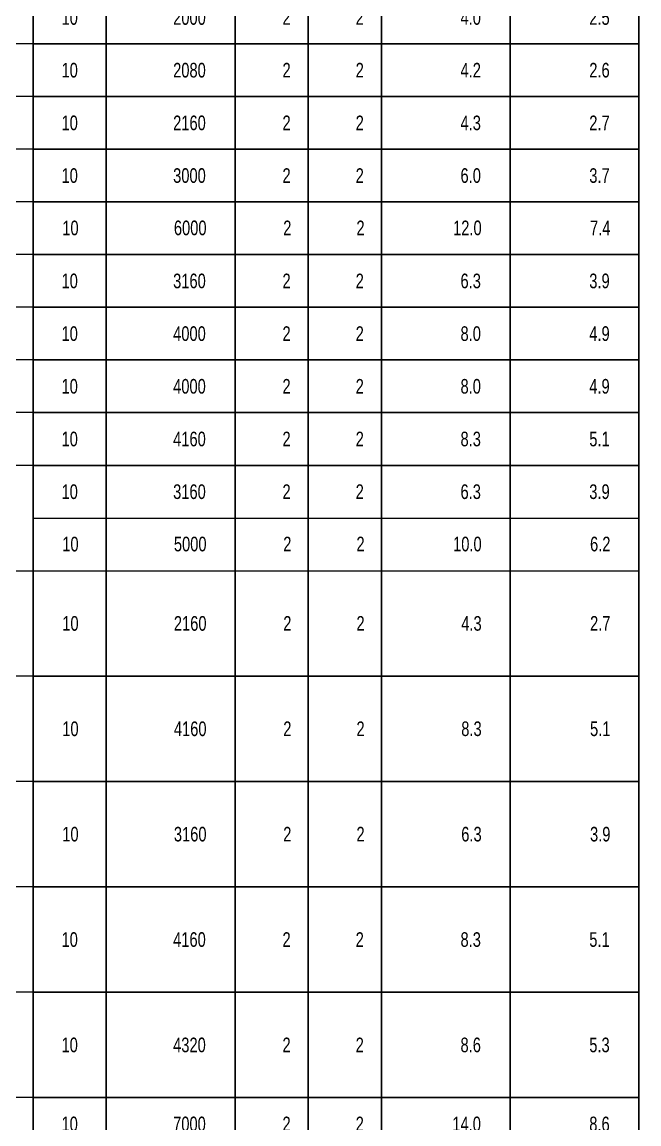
# Model space of a CAD drawing. Header units: inches. Extents: x -3538 to 66114, y -2541134 to 4288.
# Drawn here: x -1111 to -1005.7, y 71.3 to 259.5 of the extents above; entities that cross this region are included whole.
import ezdxf
from ezdxf.enums import TextEntityAlignment as Align

# ---------------------------------------------------------------- set-up
doc = ezdxf.new("R2010")
doc.units = ezdxf.units.IN
doc.header["$MEASUREMENT"] = 0
for name, color, linetype in [('KCS_TEXT_TK', 2, 'Continuous'), ('KCS_THONGKE', 5, 'Continuous'), ('KCS_THONGKE_THIN', 5, 'Continuous')]:
    doc.layers.add(name, color=color, linetype=linetype)
doc.styles.add('KCS_SMTEXT', font='3t-unicode.shx', dxfattribs={"width": 0.7})

# ---------------------------------------------------------------- blocks, each defined once
blk = doc.blocks.new('TK_18')
at = {"layer": 'KCS_TEXT_TK'}
for p, q in [((70.5, 0), (70.5, 9)), ((83, 0), (83, 9)), ((105, 0), (105, 9)), ((117.5, 0), (117.5, 9)), ((130, 0), (130, 9)), ((152, 0), (152, 9)), ((174, 0), (174, 9))]:
    blk.add_line(p, q, dxfattribs=at)
at = {"layer": 'KCS_THONGKE'}
blk.add_line((174, 0), (0, 0), dxfattribs=at)
at = {"layer": 'KCS_TEXT_TK', "style": 'KCS_SMTEXT', "width": 0.75}
blk.add_attdef('L1', text='', height=2.5, rotation=333.4352, dxfattribs=at).set_placement((29.26, 6.04), align=Align.MIDDLE)
for tag, p in [('SH', (5, 4.5)), ('DK', (76.75, 4.5)), ('L2', (45.25, 4.25))]:
    blk.add_attdef(tag, text='', height=2.5, dxfattribs=at).set_placement(p, align=Align.MIDDLE)
for tag, p in [('DAI', (100, 4.5)), ('SL1', (114.5, 4.5)), ('SLA', (127, 4.5)), ('DT', (147, 4.5)), ('TL', (169, 4.5))]:
    blk.add_attdef(tag, text='', height=2.5, dxfattribs=at).set_placement(p, align=Align.MIDDLE_RIGHT)
blk = doc.blocks.new('TK_19')
at = {"layer": 'KCS_TEXT_TK'}
for p, q in [((70.5, 0), (70.5, 9)), ((83, 0), (83, 9)), ((105, 0), (105, 9)), ((117.5, 0), (117.5, 9)), ((130, 0), (130, 9)), ((152, 0), (152, 9)), ((174, 0), (174, 9))]:
    blk.add_line(p, q, dxfattribs=at)
at = {"layer": 'KCS_THONGKE'}
blk.add_line((174, 0), (0, 0), dxfattribs=at)
at = {"layer": 'KCS_TEXT_TK', "style": 'KCS_SMTEXT', "width": 0.75}
for tag, p in [('SH', (5, 4.5)), ('DK', (76.75, 4.5)), ('L2', (45.25, 4))]:
    blk.add_attdef(tag, text='', height=2.5, dxfattribs=at).set_placement(p, align=Align.MIDDLE)
for tag, p in [('M', (21.23, 4.79)), ('L1', (29.26, 5.79))]:
    blk.add_attdef(tag, text='', height=2.5, rotation=333.4352, dxfattribs=at).set_placement(p, align=Align.MIDDLE)
for tag, p in [('DAI', (100, 4.5)), ('SL1', (114.5, 4.5)), ('SLA', (127, 4.5)), ('DT', (147, 4.5)), ('TL', (169, 4.5))]:
    blk.add_attdef(tag, text='', height=2.5, dxfattribs=at).set_placement(p, align=Align.MIDDLE_RIGHT)
blk = doc.blocks.new('TK_20')
at = {"layer": 'KCS_TEXT_TK'}
for p, q in [((70.5, 0), (70.5, 9)), ((83, 0), (83, 9)), ((105, 0), (105, 9)), ((117.5, 0), (117.5, 9)), ((130, 0), (130, 9)), ((152, 0), (152, 9)), ((174, 0), (174, 9))]:
    blk.add_line(p, q, dxfattribs=at)
at = {"layer": 'KCS_THONGKE'}
blk.add_line((174, 0), (0, 0), dxfattribs=at)
at = {"layer": 'KCS_TEXT_TK', "style": 'KCS_SMTEXT', "width": 0.75}
for tag, p in [('SH', (5, 4.5)), ('M', (57.57, 5.5)), ('DK', (76.75, 4.5)), ('L2', (45.25, 4))]:
    blk.add_attdef(tag, text='', height=2.5, dxfattribs=at).set_placement(p, align=Align.MIDDLE)
for tag, p in [('M', (21.23, 4.79)), ('L1', (29.26, 5.79))]:
    blk.add_attdef(tag, text='', height=2.5, rotation=333.4352, dxfattribs=at).set_placement(p, align=Align.MIDDLE)
for tag, p in [('DAI', (100, 4.5)), ('SL1', (114.5, 4.5)), ('SLA', (127, 4.5)), ('DT', (147, 4.5)), ('TL', (169, 4.5))]:
    blk.add_attdef(tag, text='', height=2.5, dxfattribs=at).set_placement(p, align=Align.MIDDLE_RIGHT)
blk = doc.blocks.new('TK_21')
at = {"layer": 'KCS_TEXT_TK'}
for p, q in [((70.5, 0), (70.5, 9)), ((83, 0), (83, 9)), ((105, 0), (105, 9)), ((117.5, 0), (117.5, 9)), ((130, 0), (130, 9)), ((152, 0), (152, 9)), ((174, 0), (174, 9))]:
    blk.add_line(p, q, dxfattribs=at)
at = {"layer": 'KCS_THONGKE'}
blk.add_line((174, 0), (0, 0), dxfattribs=at)
at = {"layer": 'KCS_TEXT_TK', "style": 'KCS_SMTEXT', "width": 0.75}
for tag, p in [('SH', (5, 4.5)), ('L1', (27.25, 4.56)), ('L3', (53.25, 4.5)), ('DK', (76.75, 4.5))]:
    blk.add_attdef(tag, text='', height=2.5, dxfattribs=at).set_placement(p, align=Align.MIDDLE)
blk.add_attdef('L2', text='', height=2.5, rotation=333.4352, dxfattribs=at).set_placement((43.16, 5.84), align=Align.MIDDLE)
for tag, p in [('DAI', (100, 4.5)), ('SL1', (114.5, 4.5)), ('SLA', (127, 4.5)), ('DT', (147, 4.5)), ('TL', (169, 4.5))]:
    blk.add_attdef(tag, text='', height=2.5, dxfattribs=at).set_placement(p, align=Align.MIDDLE_RIGHT)
blk = doc.blocks.new('TK_22')
at = {"layer": 'KCS_TEXT_TK'}
for p, q in [((70.5, 0), (70.5, 9)), ((83, 0), (83, 9)), ((105, 0), (105, 9)), ((117.5, 0), (117.5, 9)), ((130, 0), (130, 9)), ((152, 0), (152, 9)), ((174, 0), (174, 9))]:
    blk.add_line(p, q, dxfattribs=at)
at = {"layer": 'KCS_THONGKE'}
blk.add_line((174, 0), (0, 0), dxfattribs=at)
at = {"layer": 'KCS_TEXT_TK', "style": 'KCS_SMTEXT', "width": 0.75}
for tag, p in [('SH', (5.12, 4.56)), ('L2', (25.91, 5.26)), ('L5', (63.57, 5.26)), ('DK', (76.87, 4.56)), ('L4', (44.37, 3.57))]:
    blk.add_attdef(tag, text='', height=2.5, dxfattribs=at).set_placement(p, align=Align.MIDDLE)
for tag, p in [('L1', (17.98, 5.26)), ('DAI', (100.12, 4.56)), ('SL1', (114.62, 4.56)), ('SLA', (127.12, 4.56)), ('DT', (147.12, 4.56)), ('TL', (169.12, 4.56))]:
    blk.add_attdef(tag, text='', height=2.5, dxfattribs=at).set_placement(p, align=Align.MIDDLE_RIGHT)
for rotation, p in [(314.6102, (34.09, 3.37)), (45.3898, (54.66, 3.37))]:
    blk.add_attdef('L3', text='', height=2.5, rotation=rotation, dxfattribs=at).set_placement(p, align=Align.MIDDLE)
blk = doc.blocks.new('TK_23')
at = {"layer": 'KCS_TEXT_TK'}
for p, q in [((70.5, 0), (70.5, 9)), ((83, 0), (83, 9)), ((105, 0), (105, 9)), ((117.5, 0), (117.5, 9)), ((130, 0), (130, 9)), ((152, 0), (152, 9)), ((174, 0), (174, 9))]:
    blk.add_line(p, q, dxfattribs=at)
at = {"layer": 'KCS_THONGKE'}
blk.add_line((174, 0), (0, 0), dxfattribs=at)
at = {"layer": 'KCS_TEXT_TK', "style": 'KCS_SMTEXT', "width": 0.75}
for tag, p in [('SH', (5, 4.5)), ('L1', (28.48, 4.5)), ('L3', (52.26, 4.5)), ('M', (60.57, 6)), ('DK', (76.75, 4.5)), ('M', (19.93, 3))]:
    blk.add_attdef(tag, text='', height=2.5, dxfattribs=at).set_placement(p, align=Align.MIDDLE)
blk.add_attdef('L2', text='', height=2.5, rotation=333.4352, dxfattribs=at).set_placement((43.16, 5.84), align=Align.MIDDLE)
for tag, p in [('DAI', (100, 4.5)), ('SL1', (114.5, 4.5)), ('SLA', (127, 4.5)), ('DT', (147, 4.5)), ('TL', (169, 4.5))]:
    blk.add_attdef(tag, text='', height=2.5, dxfattribs=at).set_placement(p, align=Align.MIDDLE_RIGHT)
blk = doc.blocks.new('TK_24')
at = {"layer": 'KCS_TEXT_TK'}
for p, q in [((70.5, 0), (70.5, 9)), ((83, 0), (83, 9)), ((105, 0), (105, 9)), ((117.5, 0), (117.5, 9)), ((130, 0), (130, 9)), ((152, 0), (152, 9)), ((174, 0), (174, 9))]:
    blk.add_line(p, q, dxfattribs=at)
at = {"layer": 'KCS_THONGKE'}
blk.add_line((174, 0), (0, 0), dxfattribs=at)
at = {"layer": 'KCS_TEXT_TK', "style": 'KCS_SMTEXT', "width": 0.75}
for tag, p in [('SH', (5, 4.5)), ('DK', (76.75, 4.5))]:
    blk.add_attdef(tag, text='', height=2.5, dxfattribs=at).set_placement(p, align=Align.MIDDLE)
for tag, p in [('DAI', (100, 4.5)), ('SL1', (114.5, 4.5)), ('SLA', (127, 4.5)), ('DT', (147, 4.5)), ('TL', (169, 4.5)), ('L1', (25.47, 2.23))]:
    blk.add_attdef(tag, text='', height=2.5, dxfattribs=at).set_placement(p, align=Align.MIDDLE_RIGHT)
for tag, rotation, p in [('L2', 16.0314, (34.18, 3.63)), ('L3', 343.9686, (46.32, 3.63))]:
    blk.add_attdef(tag, text='', height=2.5, rotation=rotation, dxfattribs=at).set_placement(p, align=Align.MIDDLE)
blk.add_attdef('L4', text='', height=2.5, dxfattribs=at).set_placement((54.69, 2.23), align=Align.MIDDLE_LEFT)
blk = doc.blocks.new('TK_25')
at = {"layer": 'KCS_TEXT_TK'}
for p, q in [((70.5, 0), (70.5, 9)), ((83, 0), (83, 9)), ((105, 0), (105, 9)), ((117.5, 0), (117.5, 9)), ((130, 0), (130, 9)), ((152, 0), (152, 9)), ((174, 0), (174, 9))]:
    blk.add_line(p, q, dxfattribs=at)
at = {"layer": 'KCS_THONGKE'}
blk.add_line((174, 0), (0, 0), dxfattribs=at)
at = {"layer": 'KCS_TEXT_TK', "style": 'KCS_SMTEXT', "width": 0.75}
for tag, p in [('SH', (5, 4.5)), ('L2', (27.25, 4.56)), ('L4', (53.25, 4.5)), ('DK', (76.75, 4.5))]:
    blk.add_attdef(tag, text='', height=2.5, dxfattribs=at).set_placement(p, align=Align.MIDDLE)
for tag, p in [('L1', (17.98, 4.5)), ('DAI', (100, 4.5)), ('SL1', (114.5, 4.5)), ('SLA', (127, 4.5)), ('DT', (147, 4.5)), ('TL', (169, 4.5))]:
    blk.add_attdef(tag, text='', height=2.5, dxfattribs=at).set_placement(p, align=Align.MIDDLE_RIGHT)
blk.add_attdef('L3', text='', height=2.5, rotation=333.4352, dxfattribs=at).set_placement((43.16, 5.84), align=Align.MIDDLE)
blk = doc.blocks.new('TK_26')
at = {"layer": 'KCS_TEXT_TK'}
for p, q in [((70.5, 0), (70.5, 9)), ((83, 0), (83, 9)), ((105, 0), (105, 9)), ((117.5, 0), (117.5, 9)), ((130, 0), (130, 9)), ((152, 0), (152, 9)), ((174, 0), (174, 9))]:
    blk.add_line(p, q, dxfattribs=at)
at = {"layer": 'KCS_THONGKE'}
blk.add_line((174, 0), (0, 0), dxfattribs=at)
at = {"layer": 'KCS_TEXT_TK', "style": 'KCS_SMTEXT', "width": 0.75}
for tag, p in [('SH', (5, 4.5)), ('L2', (29.54, 4.51)), ('L4', (52.26, 4.5)), ('M', (60.57, 6)), ('DK', (76.75, 4.5))]:
    blk.add_attdef(tag, text='', height=2.5, dxfattribs=at).set_placement(p, align=Align.MIDDLE)
for tag, p in [('L1', (17.98, 4.5)), ('DAI', (100, 4.5)), ('SL1', (114.5, 4.5)), ('SLA', (127, 4.5)), ('DT', (147, 4.5)), ('TL', (169, 4.5))]:
    blk.add_attdef(tag, text='', height=2.5, dxfattribs=at).set_placement(p, align=Align.MIDDLE_RIGHT)
blk.add_attdef('L3', text='', height=2.5, rotation=333.4352, dxfattribs=at).set_placement((43.16, 5.84), align=Align.MIDDLE)
blk.add_attdef('M', text='', height=2.5, dxfattribs=at).set_placement((21.45, 2.67), align=Align.MIDDLE_LEFT)
blk = doc.blocks.new('TK_27')
at = {"layer": 'KCS_TEXT_TK'}
for p, q in [((70.5, 0), (70.5, 9)), ((83, 0), (83, 9)), ((105, 0), (105, 9)), ((117.5, 0), (117.5, 9)), ((130, 0), (130, 9)), ((152, 0), (152, 9)), ((174, 0), (174, 9))]:
    blk.add_line(p, q, dxfattribs=at)
at = {"layer": 'KCS_TEXT_TK', "style": 'KCS_SMTEXT', "width": 0.75}
for tag, p in [('SH', (5, 4.5)), ('DK', (76.75, 4.5)), ('L2', (39.86, 3.18))]:
    blk.add_attdef(tag, text='', height=2.5, dxfattribs=at).set_placement(p, align=Align.MIDDLE)
blk.add_attdef('M', text='', height=2.5, rotation=335.269, dxfattribs=at).set_placement((19.32, 4.64), align=Align.MIDDLE_RIGHT)
for tag, rotation, p in [('L1', 335.269, (27.47, 4.77)), ('L3', 37.8207, (51.21, 5.23))]:
    blk.add_attdef(tag, text='', height=2.5, rotation=rotation, dxfattribs=at).set_placement(p, align=Align.MIDDLE)
blk.add_attdef('M', text='', height=2.5, rotation=37.8207, dxfattribs=at).set_placement((58.42, 5.32), align=Align.MIDDLE_CENTER)
for tag, p in [('DAI', (100, 4.5)), ('SL1', (114.5, 4.5)), ('SLA', (127, 4.5)), ('DT', (147, 4.5)), ('TL', (169, 4.5))]:
    blk.add_attdef(tag, text='', height=2.5, dxfattribs=at).set_placement(p, align=Align.MIDDLE_RIGHT)
blk = doc.blocks.new('TK_28')
at = {"layer": 'KCS_TEXT_TK'}
for p, q in [((70.5, 0), (70.5, 9)), ((83, 0), (83, 9)), ((105, 0), (105, 9)), ((117.5, 0), (117.5, 9)), ((130, 0), (130, 9)), ((152, 0), (152, 9)), ((174, 0), (174, 9))]:
    blk.add_line(p, q, dxfattribs=at)
at = {"layer": 'KCS_THONGKE'}
blk.add_line((0, 0), (174, 0), dxfattribs=at)
at = {"layer": 'KCS_TEXT_TK', "style": 'KCS_SMTEXT', "width": 0.75}
for tag, p in [('SH', (5.12, 4.56)), ('L1', (19.3, 5.26)), ('L1', (61.57, 5.26)), ('DK', (76.87, 4.56)), ('L3', (40.37, 3.57))]:
    blk.add_attdef(tag, text='', height=2.5, dxfattribs=at).set_placement(p, align=Align.MIDDLE)
for tag, p in [('DAI', (100.12, 4.56)), ('SL1', (114.62, 4.56)), ('SLA', (127.12, 4.56)), ('DT', (147.12, 4.56)), ('TL', (169.12, 4.56))]:
    blk.add_attdef(tag, text='', height=2.5, dxfattribs=at).set_placement(p, align=Align.MIDDLE_RIGHT)
for rotation, p in [(314.6102, (29.09, 3.37)), (45.3898, (51.66, 3.37))]:
    blk.add_attdef('L2', text='', height=2.5, rotation=rotation, dxfattribs=at).set_placement(p, align=Align.MIDDLE)
blk = doc.blocks.new('TK_29')
at = {"layer": 'KCS_TEXT_TK'}
for p, q in [((70.5, 0), (70.5, 18)), ((83, 0), (83, 18)), ((105, 0), (105, 18)), ((117.5, 0), (117.5, 18)), ((130, 0), (130, 18)), ((152, 0), (152, 18)), ((174, 0), (174, 18))]:
    blk.add_line(p, q, dxfattribs=at)
at = {"layer": 'KCS_THONGKE'}
blk.add_line((174, 0), (0, 0), dxfattribs=at)
at = {"layer": 'KCS_TEXT_TK', "style": 'KCS_SMTEXT', "width": 0.75}
for tag, rotation, p in [('M', 314.0716, (35.54, 13.54)), ('M', 45.9284, (44.71, 13.54)), ('L1', 311.6414, (33.72, 5.34)), ('L1', 48.3586, (46.54, 5.34))]:
    blk.add_attdef(tag, text='', height=2.5, rotation=rotation, dxfattribs=at).set_placement(p, align=Align.MIDDLE)
for tag, p in [('SH', (5.12, 9)), ('DK', (76.87, 9))]:
    blk.add_attdef(tag, text='', height=2.5, dxfattribs=at).set_placement(p, align=Align.MIDDLE)
for tag, p in [('DAI', (100.12, 9)), ('SL1', (114.62, 9)), ('SLA', (127.12, 9)), ('DT', (147.12, 9)), ('TL', (169.12, 9))]:
    blk.add_attdef(tag, text='', height=2.5, dxfattribs=at).set_placement(p, align=Align.MIDDLE_RIGHT)
blk = doc.blocks.new('TK_30')
at = {"layer": 'KCS_TEXT_TK'}
for p, q in [((70.5, 0), (70.5, 18)), ((83, 0), (83, 18)), ((105, 0), (105, 18)), ((117.5, 0), (117.5, 18)), ((130, 0), (130, 18)), ((152, 0), (152, 18)), ((174, 0), (174, 18))]:
    blk.add_line(p, q, dxfattribs=at)
at = {"layer": 'KCS_THONGKE'}
blk.add_line((174, 0), (0, 0), dxfattribs=at)
at = {"layer": 'KCS_TEXT_TK', "style": 'KCS_SMTEXT', "width": 0.75}
for tag, p in [('M', (39.92, 14.61)), ('SH', (5.12, 9)), ('DK', (76.87, 9))]:
    blk.add_attdef(tag, text='', height=2.5, dxfattribs=at).set_placement(p, align=Align.MIDDLE)
for tag, p in [('DAI', (100.12, 9)), ('SL1', (114.62, 9)), ('SLA', (127.12, 9)), ('DT', (147.12, 9)), ('TL', (169.12, 9))]:
    blk.add_attdef(tag, text='', height=2.5, dxfattribs=at).set_placement(p, align=Align.MIDDLE_RIGHT)
blk.add_attdef('H', text='', height=2.5, rotation=90, dxfattribs=at).set_placement((51.23, 7.58), align=Align.MIDDLE_CENTER)
for rotation, p in [(325.2401, (35.23, 3.26)), (34.7599, (44.62, 3.26))]:
    blk.add_attdef('L1', text='', height=2.5, rotation=rotation, dxfattribs=at).set_placement(p, align=Align.MIDDLE)
blk = doc.blocks.new('TK_31')
at = {"layer": 'KCS_TEXT_TK'}
for p, q in [((70.5, 0), (70.5, 18)), ((83, 0), (83, 18)), ((105, 0), (105, 18)), ((117.5, 0), (117.5, 18)), ((130, 0), (130, 18)), ((152, 0), (152, 18)), ((174, 0), (174, 18))]:
    blk.add_line(p, q, dxfattribs=at)
at = {"layer": 'KCS_THONGKE'}
blk.add_line((174, 0), (0, 0), dxfattribs=at)
at = {"layer": 'KCS_TEXT_TK', "style": 'KCS_SMTEXT', "width": 0.75}
for tag, p in [('L3', (40.15, 15.97)), ('SH', (5.12, 9)), ('M', (47.99, 9.47)), ('DK', (76.87, 9))]:
    blk.add_attdef(tag, text='', height=2.5, dxfattribs=at).set_placement(p, align=Align.MIDDLE)
for tag, p in [('L2', (30.1, 10.77)), ('DAI', (100.12, 9)), ('SL1', (114.62, 9)), ('SLA', (127.12, 9)), ('DT', (147.12, 9)), ('TL', (169.12, 9))]:
    blk.add_attdef(tag, text='', height=2.5, dxfattribs=at).set_placement(p, align=Align.MIDDLE_RIGHT)
for tag, rotation, p in [('M', 334.2262, (45.59, 5.02)), ('L1', 331.3978, (36.11, 2.79))]:
    blk.add_attdef(tag, text='', height=2.5, rotation=rotation, dxfattribs=at).set_placement(p, align=Align.MIDDLE)
blk = doc.blocks.new('TK_32')
at = {"layer": 'KCS_TEXT_TK'}
for p, q in [((70.5, 0), (70.5, 18)), ((83, 0), (83, 18)), ((105, 0), (105, 18)), ((117.5, 0), (117.5, 18)), ((130, 0), (130, 18)), ((152, 0), (152, 18)), ((174, 0), (174, 18))]:
    blk.add_line(p, q, dxfattribs=at)
at = {"layer": 'KCS_THONGKE'}
blk.add_line((174, 0), (0, 0), dxfattribs=at)
at = {"layer": 'KCS_TEXT_TK', "style": 'KCS_SMTEXT', "width": 0.75}
for tag, p in [('L3', (40.02, 15.97)), ('SH', (5, 9)), ('DK', (76.75, 9))]:
    blk.add_attdef(tag, text='', height=2.5, dxfattribs=at).set_placement(p, align=Align.MIDDLE)
for tag, p in [('L2', (29.97, 10.77)), ('M', (45.87, 9.12)), ('DAI', (100, 9)), ('SL1', (114.5, 9)), ('SLA', (127, 9)), ('DT', (147, 9)), ('TL', (169, 9))]:
    blk.add_attdef(tag, text='', height=2.5, dxfattribs=at).set_placement(p, align=Align.MIDDLE_RIGHT)
blk.add_attdef('L4', text='', height=2.5, dxfattribs=at).set_placement((49.78, 10.97), align=Align.MIDDLE_LEFT)
for tag, rotation, p in [('M', 334.2262, (45.46, 5.02)), ('L1', 331.3978, (35.98, 2.79))]:
    blk.add_attdef(tag, text='', height=2.5, rotation=rotation, dxfattribs=at).set_placement(p, align=Align.MIDDLE)
blk = doc.blocks.new('TK_33')
at = {"layer": 'KCS_TEXT_TK'}
for p, q in [((70.5, 0), (70.5, 18)), ((83, 0), (83, 18)), ((105, 0), (105, 18)), ((117.5, 0), (117.5, 18)), ((130, 0), (130, 18)), ((152, 0), (152, 18)), ((174, 0), (174, 18))]:
    blk.add_line(p, q, dxfattribs=at)
at = {"layer": 'KCS_THONGKE'}
blk.add_line((174, 0), (0, 0), dxfattribs=at)
at = {"layer": 'KCS_TEXT_TK', "style": 'KCS_SMTEXT', "width": 0.75}
for tag, p in [('M', (46.95, 15.82)), ('DAI', (100, 9)), ('SL1', (114.5, 9)), ('SLA', (127, 9)), ('DT', (147, 9)), ('TL', (169, 9)), ('M', (46.95, 2.18))]:
    blk.add_attdef(tag, text='', height=2.5, dxfattribs=at).set_placement(p, align=Align.MIDDLE_RIGHT)
for tag, p in [('L1', (38.89, 13.9)), ('R', (25.52, 11.39)), ('SH', (5, 9)), ('DK', (76.75, 9)), ('L1', (38.89, 4.1))]:
    blk.add_attdef(tag, text='', height=2.5, dxfattribs=at).set_placement(p, align=Align.MIDDLE)
for p in [(50.77, 14.3), (50.77, 3.7)]:
    blk.add_attdef('L2', text='', height=2.5, dxfattribs=at).set_placement(p, align=Align.MIDDLE_LEFT)
blk = doc.blocks.new('TK_34')
at = {"layer": 'KCS_TEXT_TK'}
for p, q in [((70.5, 0), (70.5, 9)), ((83, 0), (83, 9)), ((105, 0), (105, 9)), ((117.5, 0), (117.5, 9)), ((130, 0), (130, 9)), ((152, 0), (152, 9)), ((174, 0), (174, 9))]:
    blk.add_line(p, q, dxfattribs=at)
at = {"layer": 'KCS_TEXT_TK', "style": 'KCS_SMTEXT', "width": 0.75}
for tag, p in [('SH', (5, 4.5)), ('L2', (26.17, 5.06)), ('DK', (76.75, 4.5)), ('L4', (40.25, 4)), ('L2', (52.28, 4.26))]:
    blk.add_attdef(tag, text='', height=2.5, dxfattribs=at).set_placement(p, align=Align.MIDDLE)
for tag, p in [('L1', (19.11, 5.5)), ('DAI', (100, 4.5)), ('SL1', (114.5, 4.5)), ('SLA', (127, 4.5)), ('DT', (147, 4.5)), ('TL', (169, 4.5))]:
    blk.add_attdef(tag, text='', height=2.5, dxfattribs=at).set_placement(p, align=Align.MIDDLE_RIGHT)
blk.add_attdef('L1', text='', height=2.5, dxfattribs=at).set_placement((61.09, 4.7), align=Align.MIDDLE_LEFT)
blk.add_attdef('L3', text='', height=2.5, rotation=90, dxfattribs=at).set_placement((34.25, 4.2), align=Align.MIDDLE_CENTER)

msp = doc.modelspace()

# ---------------------------------------------------------------- linework, layer by layer
at = {"layer": 'KCS_THONGKE', "color": 38}
for p, q in [((-1109.16, 408.78), (-1109.16, -302.22)), ((-1096.66, 408.78), (-1096.66, -302.22)), ((-1074.66, 408.78), (-1074.66, -302.22)), ((-1062.16, 408.78), (-1062.16, -302.22)), ((-1049.66, 408.78), (-1049.66, -302.22)), ((-1027.66, 408.78), (-1027.66, -302.22)), ((-1005.66, 408.78), (-1005.66, -302.22))]:
    msp.add_line(p, q, dxfattribs=at)
at = {"layer": 'KCS_THONGKE_THIN', "color": 38}
for p, q in [((-1109.16, 255.78), (-1005.66, 255.78)), ((-1109.16, 246.78), (-1005.66, 246.78)), ((-1109.16, 237.78), (-1005.66, 237.78)), ((-1109.16, 228.78), (-1005.66, 228.78)), ((-1109.16, 219.78), (-1005.66, 219.78)), ((-1109.16, 210.78), (-1005.66, 210.78)), ((-1109.16, 201.78), (-1005.66, 201.78)), ((-1109.16, 192.78), (-1005.66, 192.78)), ((-1109.16, 183.78), (-1005.66, 183.78)), ((-1109.16, 183.78), (-1005.66, 183.78)), ((-1109.16, 174.78), (-1005.66, 174.78)), ((-1109.16, 174.78), (-1005.66, 174.78)), ((-1109.16, 165.78), (-1005.66, 165.78)), ((-1109.16, 165.78), (-1005.66, 165.78)), ((-1109.16, 147.78), (-1005.66, 147.78)), ((-1109.16, 147.78), (-1005.66, 147.78)), ((-1109.16, 129.78), (-1005.66, 129.78)), ((-1109.16, 111.78), (-1005.66, 111.78)), ((-1109.16, 93.78), (-1005.66, 93.78)), ((-1109.16, 75.78), (-1005.66, 75.78))]:
    msp.add_line(p, q, dxfattribs=at)

# ---------------------------------------------------------------- block references
ref = msp.add_blockref('TK_18', (-1179.66, 255.78))
ref.add_attrib('DK', '10', dxfattribs={"layer": 'KCS_THONGKE', "height": 2.5, "style": 'KCS_SMTEXT', "width": 0.75}).set_placement((-1102.91, 260.28), align=Align.MIDDLE)
ref.add_attrib('DAI', '2000', dxfattribs={"layer": 'KCS_THONGKE', "height": 2.5, "style": 'KCS_SMTEXT', "width": 0.75}).set_placement((-1079.66, 260.28), align=Align.MIDDLE_RIGHT)
ref.add_attrib('SL1', '2', dxfattribs={"layer": 'KCS_THONGKE', "height": 2.5, "style": 'KCS_SMTEXT', "width": 0.75}).set_placement((-1065.16, 260.28), align=Align.MIDDLE_RIGHT)
ref.add_attrib('SLA', '2', dxfattribs={"layer": 'KCS_THONGKE', "height": 2.5, "style": 'KCS_SMTEXT', "width": 0.75}).set_placement((-1052.66, 260.28), align=Align.MIDDLE_RIGHT)
ref.add_attrib('DT', '4.0', dxfattribs={"layer": 'KCS_THONGKE', "height": 2.5, "style": 'KCS_SMTEXT', "width": 0.75}).set_placement((-1032.66, 260.28), align=Align.MIDDLE_RIGHT)
ref.add_attrib('TL', '2.5', dxfattribs={"layer": 'KCS_THONGKE', "height": 2.5, "style": 'KCS_SMTEXT', "width": 0.75}).set_placement((-1010.66, 260.28), align=Align.MIDDLE_RIGHT)
ref = msp.add_blockref('TK_19', (-1179.66, 246.78))
ref.add_attrib('DK', '10', dxfattribs={"layer": 'KCS_THONGKE', "height": 2.5, "style": 'KCS_SMTEXT', "width": 0.75}).set_placement((-1102.91, 251.28), align=Align.MIDDLE)
ref.add_attrib('DAI', '2080', dxfattribs={"layer": 'KCS_THONGKE', "height": 2.5, "style": 'KCS_SMTEXT', "width": 0.75}).set_placement((-1079.66, 251.28), align=Align.MIDDLE_RIGHT)
ref.add_attrib('SL1', '2', dxfattribs={"layer": 'KCS_THONGKE', "height": 2.5, "style": 'KCS_SMTEXT', "width": 0.75}).set_placement((-1065.16, 251.28), align=Align.MIDDLE_RIGHT)
ref.add_attrib('SLA', '2', dxfattribs={"layer": 'KCS_THONGKE', "height": 2.5, "style": 'KCS_SMTEXT', "width": 0.75}).set_placement((-1052.66, 251.28), align=Align.MIDDLE_RIGHT)
ref.add_attrib('DT', '4.2', dxfattribs={"layer": 'KCS_THONGKE', "height": 2.5, "style": 'KCS_SMTEXT', "width": 0.75}).set_placement((-1032.66, 251.28), align=Align.MIDDLE_RIGHT)
ref.add_attrib('TL', '2.6', dxfattribs={"layer": 'KCS_THONGKE', "height": 2.5, "style": 'KCS_SMTEXT', "width": 0.75}).set_placement((-1010.66, 251.28), align=Align.MIDDLE_RIGHT)
ref = msp.add_blockref('TK_20', (-1179.66, 237.78))
ref.add_attrib('DK', '10', dxfattribs={"layer": 'KCS_THONGKE', "height": 2.5, "style": 'KCS_SMTEXT', "width": 0.75}).set_placement((-1102.91, 242.28), align=Align.MIDDLE)
ref.add_attrib('DAI', '2160', dxfattribs={"layer": 'KCS_THONGKE', "height": 2.5, "style": 'KCS_SMTEXT', "width": 0.75}).set_placement((-1079.66, 242.28), align=Align.MIDDLE_RIGHT)
ref.add_attrib('SL1', '2', dxfattribs={"layer": 'KCS_THONGKE', "height": 2.5, "style": 'KCS_SMTEXT', "width": 0.75}).set_placement((-1065.16, 242.28), align=Align.MIDDLE_RIGHT)
ref.add_attrib('SLA', '2', dxfattribs={"layer": 'KCS_THONGKE', "height": 2.5, "style": 'KCS_SMTEXT', "width": 0.75}).set_placement((-1052.66, 242.28), align=Align.MIDDLE_RIGHT)
ref.add_attrib('DT', '4.3', dxfattribs={"layer": 'KCS_THONGKE', "height": 2.5, "style": 'KCS_SMTEXT', "width": 0.75}).set_placement((-1032.66, 242.28), align=Align.MIDDLE_RIGHT)
ref.add_attrib('TL', '2.7', dxfattribs={"layer": 'KCS_THONGKE', "height": 2.5, "style": 'KCS_SMTEXT', "width": 0.75}).set_placement((-1010.66, 242.28), align=Align.MIDDLE_RIGHT)
ref = msp.add_blockref('TK_21', (-1179.66, 228.78))
ref.add_attrib('DK', '10', dxfattribs={"layer": 'KCS_THONGKE', "height": 2.5, "style": 'KCS_SMTEXT', "width": 0.75}).set_placement((-1102.91, 233.28), align=Align.MIDDLE)
ref.add_attrib('DAI', '3000', dxfattribs={"layer": 'KCS_THONGKE', "height": 2.5, "style": 'KCS_SMTEXT', "width": 0.75}).set_placement((-1079.66, 233.28), align=Align.MIDDLE_RIGHT)
ref.add_attrib('SL1', '2', dxfattribs={"layer": 'KCS_THONGKE', "height": 2.5, "style": 'KCS_SMTEXT', "width": 0.75}).set_placement((-1065.16, 233.28), align=Align.MIDDLE_RIGHT)
ref.add_attrib('SLA', '2', dxfattribs={"layer": 'KCS_THONGKE', "height": 2.5, "style": 'KCS_SMTEXT', "width": 0.75}).set_placement((-1052.66, 233.28), align=Align.MIDDLE_RIGHT)
ref.add_attrib('DT', '6.0', dxfattribs={"layer": 'KCS_THONGKE', "height": 2.5, "style": 'KCS_SMTEXT', "width": 0.75}).set_placement((-1032.66, 233.28), align=Align.MIDDLE_RIGHT)
ref.add_attrib('TL', '3.7', dxfattribs={"layer": 'KCS_THONGKE', "height": 2.5, "style": 'KCS_SMTEXT', "width": 0.75}).set_placement((-1010.66, 233.28), align=Align.MIDDLE_RIGHT)
ref = msp.add_blockref('TK_22', (-1179.66, 219.78))
ref.add_attrib('DK', '10', dxfattribs={"layer": 'KCS_THONGKE', "height": 2.5, "style": 'KCS_SMTEXT', "width": 0.75}).set_placement((-1102.78, 224.33), align=Align.MIDDLE)
ref.add_attrib('DAI', '6000', dxfattribs={"layer": 'KCS_THONGKE', "height": 2.5, "style": 'KCS_SMTEXT', "width": 0.75}).set_placement((-1079.53, 224.34), align=Align.MIDDLE_RIGHT)
ref.add_attrib('SL1', '2', dxfattribs={"layer": 'KCS_THONGKE', "height": 2.5, "style": 'KCS_SMTEXT', "width": 0.75}).set_placement((-1065.03, 224.34), align=Align.MIDDLE_RIGHT)
ref.add_attrib('SLA', '2', dxfattribs={"layer": 'KCS_THONGKE', "height": 2.5, "style": 'KCS_SMTEXT', "width": 0.75}).set_placement((-1052.53, 224.34), align=Align.MIDDLE_RIGHT)
ref.add_attrib('DT', '12.0', dxfattribs={"layer": 'KCS_THONGKE', "height": 2.5, "style": 'KCS_SMTEXT', "width": 0.75}).set_placement((-1032.53, 224.34), align=Align.MIDDLE_RIGHT)
ref.add_attrib('TL', '7.4', dxfattribs={"layer": 'KCS_THONGKE', "height": 2.5, "style": 'KCS_SMTEXT', "width": 0.75}).set_placement((-1010.53, 224.34), align=Align.MIDDLE_RIGHT)
ref = msp.add_blockref('TK_23', (-1179.66, 210.78))
ref.add_attrib('DK', '10', dxfattribs={"layer": 'KCS_THONGKE', "height": 2.5, "style": 'KCS_SMTEXT', "width": 0.75}).set_placement((-1102.91, 215.28), align=Align.MIDDLE)
ref.add_attrib('DAI', '3160', dxfattribs={"layer": 'KCS_THONGKE', "height": 2.5, "style": 'KCS_SMTEXT', "width": 0.75}).set_placement((-1079.66, 215.28), align=Align.MIDDLE_RIGHT)
ref.add_attrib('SL1', '2', dxfattribs={"layer": 'KCS_THONGKE', "height": 2.5, "style": 'KCS_SMTEXT', "width": 0.75}).set_placement((-1065.16, 215.28), align=Align.MIDDLE_RIGHT)
ref.add_attrib('SLA', '2', dxfattribs={"layer": 'KCS_THONGKE', "height": 2.5, "style": 'KCS_SMTEXT', "width": 0.75}).set_placement((-1052.66, 215.28), align=Align.MIDDLE_RIGHT)
ref.add_attrib('DT', '6.3', dxfattribs={"layer": 'KCS_THONGKE', "height": 2.5, "style": 'KCS_SMTEXT', "width": 0.75}).set_placement((-1032.66, 215.28), align=Align.MIDDLE_RIGHT)
ref.add_attrib('TL', '3.9', dxfattribs={"layer": 'KCS_THONGKE', "height": 2.5, "style": 'KCS_SMTEXT', "width": 0.75}).set_placement((-1010.66, 215.28), align=Align.MIDDLE_RIGHT)
ref = msp.add_blockref('TK_24', (-1179.66, 201.78))
ref.add_attrib('DK', '10', dxfattribs={"layer": 'KCS_THONGKE', "height": 2.5, "style": 'KCS_SMTEXT', "width": 0.75}).set_placement((-1102.91, 206.28), align=Align.MIDDLE)
ref.add_attrib('DAI', '4000', dxfattribs={"layer": 'KCS_THONGKE', "height": 2.5, "style": 'KCS_SMTEXT', "width": 0.75}).set_placement((-1079.66, 206.28), align=Align.MIDDLE_RIGHT)
ref.add_attrib('SL1', '2', dxfattribs={"layer": 'KCS_THONGKE', "height": 2.5, "style": 'KCS_SMTEXT', "width": 0.75}).set_placement((-1065.16, 206.28), align=Align.MIDDLE_RIGHT)
ref.add_attrib('SLA', '2', dxfattribs={"layer": 'KCS_THONGKE', "height": 2.5, "style": 'KCS_SMTEXT', "width": 0.75}).set_placement((-1052.66, 206.28), align=Align.MIDDLE_RIGHT)
ref.add_attrib('DT', '8.0', dxfattribs={"layer": 'KCS_THONGKE', "height": 2.5, "style": 'KCS_SMTEXT', "width": 0.75}).set_placement((-1032.66, 206.28), align=Align.MIDDLE_RIGHT)
ref.add_attrib('TL', '4.9', dxfattribs={"layer": 'KCS_THONGKE', "height": 2.5, "style": 'KCS_SMTEXT', "width": 0.75}).set_placement((-1010.66, 206.28), align=Align.MIDDLE_RIGHT)
ref = msp.add_blockref('TK_25', (-1179.66, 192.78))
ref.add_attrib('DK', '10', dxfattribs={"layer": 'KCS_THONGKE', "height": 2.5, "style": 'KCS_SMTEXT', "width": 0.75}).set_placement((-1102.91, 197.28), align=Align.MIDDLE)
ref.add_attrib('DAI', '4000', dxfattribs={"layer": 'KCS_THONGKE', "height": 2.5, "style": 'KCS_SMTEXT', "width": 0.75}).set_placement((-1079.66, 197.28), align=Align.MIDDLE_RIGHT)
ref.add_attrib('SL1', '2', dxfattribs={"layer": 'KCS_THONGKE', "height": 2.5, "style": 'KCS_SMTEXT', "width": 0.75}).set_placement((-1065.16, 197.28), align=Align.MIDDLE_RIGHT)
ref.add_attrib('SLA', '2', dxfattribs={"layer": 'KCS_THONGKE', "height": 2.5, "style": 'KCS_SMTEXT', "width": 0.75}).set_placement((-1052.66, 197.28), align=Align.MIDDLE_RIGHT)
ref.add_attrib('DT', '8.0', dxfattribs={"layer": 'KCS_THONGKE', "height": 2.5, "style": 'KCS_SMTEXT', "width": 0.75}).set_placement((-1032.66, 197.28), align=Align.MIDDLE_RIGHT)
ref.add_attrib('TL', '4.9', dxfattribs={"layer": 'KCS_THONGKE', "height": 2.5, "style": 'KCS_SMTEXT', "width": 0.75}).set_placement((-1010.66, 197.28), align=Align.MIDDLE_RIGHT)
ref = msp.add_blockref('TK_26', (-1179.66, 183.78))
ref.add_attrib('DK', '10', dxfattribs={"layer": 'KCS_THONGKE', "height": 2.5, "style": 'KCS_SMTEXT', "width": 0.75}).set_placement((-1102.91, 188.28), align=Align.MIDDLE)
ref.add_attrib('DAI', '4160', dxfattribs={"layer": 'KCS_THONGKE', "height": 2.5, "style": 'KCS_SMTEXT', "width": 0.75}).set_placement((-1079.66, 188.28), align=Align.MIDDLE_RIGHT)
ref.add_attrib('SL1', '2', dxfattribs={"layer": 'KCS_THONGKE', "height": 2.5, "style": 'KCS_SMTEXT', "width": 0.75}).set_placement((-1065.16, 188.28), align=Align.MIDDLE_RIGHT)
ref.add_attrib('SLA', '2', dxfattribs={"layer": 'KCS_THONGKE', "height": 2.5, "style": 'KCS_SMTEXT', "width": 0.75}).set_placement((-1052.66, 188.28), align=Align.MIDDLE_RIGHT)
ref.add_attrib('DT', '8.3', dxfattribs={"layer": 'KCS_THONGKE', "height": 2.5, "style": 'KCS_SMTEXT', "width": 0.75}).set_placement((-1032.66, 188.28), align=Align.MIDDLE_RIGHT)
ref.add_attrib('TL', '5.1', dxfattribs={"layer": 'KCS_THONGKE', "height": 2.5, "style": 'KCS_SMTEXT', "width": 0.75}).set_placement((-1010.66, 188.28), align=Align.MIDDLE_RIGHT)
ref = msp.add_blockref('TK_27', (-1179.66, 174.78))
ref.add_attrib('SL1', '2', dxfattribs={"layer": 'KCS_THONGKE', "height": 2.5, "style": 'KCS_SMTEXT', "width": 0.75}).set_placement((-1065.16, 179.28), align=Align.MIDDLE_RIGHT)
ref.add_attrib('DAI', '3160', dxfattribs={"layer": 'KCS_THONGKE', "height": 2.5, "style": 'KCS_SMTEXT', "width": 0.75}).set_placement((-1079.66, 179.28), align=Align.MIDDLE_RIGHT)
ref.add_attrib('DK', '10', dxfattribs={"layer": 'KCS_THONGKE', "height": 2.5, "style": 'KCS_SMTEXT', "width": 0.75}).set_placement((-1102.91, 179.28), align=Align.MIDDLE)
ref.add_attrib('TL', '3.9', dxfattribs={"layer": 'KCS_THONGKE', "height": 2.5, "style": 'KCS_SMTEXT', "width": 0.75}).set_placement((-1010.66, 179.28), align=Align.MIDDLE_RIGHT)
ref.add_attrib('DT', '6.3', dxfattribs={"layer": 'KCS_THONGKE', "height": 2.5, "style": 'KCS_SMTEXT', "width": 0.75}).set_placement((-1032.66, 179.28), align=Align.MIDDLE_RIGHT)
ref.add_attrib('SLA', '2', dxfattribs={"layer": 'KCS_THONGKE', "height": 2.5, "style": 'KCS_SMTEXT', "width": 0.75}).set_placement((-1052.66, 179.28), align=Align.MIDDLE_RIGHT)
ref = msp.add_blockref('TK_28', (-1179.66, 165.78))
ref.add_attrib('DK', '10', dxfattribs={"layer": 'KCS_THONGKE', "height": 2.5, "style": 'KCS_SMTEXT', "width": 0.75}).set_placement((-1102.78, 170.33), align=Align.MIDDLE)
ref.add_attrib('DAI', '5000', dxfattribs={"layer": 'KCS_THONGKE', "height": 2.5, "style": 'KCS_SMTEXT', "width": 0.75}).set_placement((-1079.53, 170.34), align=Align.MIDDLE_RIGHT)
ref.add_attrib('SL1', '2', dxfattribs={"layer": 'KCS_THONGKE', "height": 2.5, "style": 'KCS_SMTEXT', "width": 0.75}).set_placement((-1065.03, 170.34), align=Align.MIDDLE_RIGHT)
ref.add_attrib('SLA', '2', dxfattribs={"layer": 'KCS_THONGKE', "height": 2.5, "style": 'KCS_SMTEXT', "width": 0.75}).set_placement((-1052.53, 170.34), align=Align.MIDDLE_RIGHT)
ref.add_attrib('DT', '10.0', dxfattribs={"layer": 'KCS_THONGKE', "height": 2.5, "style": 'KCS_SMTEXT', "width": 0.75}).set_placement((-1032.53, 170.34), align=Align.MIDDLE_RIGHT)
ref.add_attrib('TL', '6.2', dxfattribs={"layer": 'KCS_THONGKE', "height": 2.5, "style": 'KCS_SMTEXT', "width": 0.75}).set_placement((-1010.53, 170.34), align=Align.MIDDLE_RIGHT)
ref = msp.add_blockref('TK_29', (-1179.66, 147.78))
ref.add_attrib('DK', '10', dxfattribs={"layer": 'KCS_THONGKE', "height": 2.5, "style": 'KCS_SMTEXT', "width": 0.75}).set_placement((-1102.78, 156.78), align=Align.MIDDLE)
ref.add_attrib('DAI', '2160', dxfattribs={"layer": 'KCS_THONGKE', "height": 2.5, "style": 'KCS_SMTEXT', "width": 0.75}).set_placement((-1079.53, 156.78), align=Align.MIDDLE_RIGHT)
ref.add_attrib('SL1', '2', dxfattribs={"layer": 'KCS_THONGKE', "height": 2.5, "style": 'KCS_SMTEXT', "width": 0.75}).set_placement((-1065.03, 156.78), align=Align.MIDDLE_RIGHT)
ref.add_attrib('SLA', '2', dxfattribs={"layer": 'KCS_THONGKE', "height": 2.5, "style": 'KCS_SMTEXT', "width": 0.75}).set_placement((-1052.53, 156.78), align=Align.MIDDLE_RIGHT)
ref.add_attrib('DT', '4.3', dxfattribs={"layer": 'KCS_THONGKE', "height": 2.5, "style": 'KCS_SMTEXT', "width": 0.75}).set_placement((-1032.53, 156.78), align=Align.MIDDLE_RIGHT)
ref.add_attrib('TL', '2.7', dxfattribs={"layer": 'KCS_THONGKE', "height": 2.5, "style": 'KCS_SMTEXT', "width": 0.75}).set_placement((-1010.53, 156.78), align=Align.MIDDLE_RIGHT)
ref = msp.add_blockref('TK_30', (-1179.66, 129.78))
ref.add_attrib('DK', '10', dxfattribs={"layer": 'KCS_THONGKE', "height": 2.5, "style": 'KCS_SMTEXT', "width": 0.75}).set_placement((-1102.78, 138.78), align=Align.MIDDLE)
ref.add_attrib('DAI', '4160', dxfattribs={"layer": 'KCS_THONGKE', "height": 2.5, "style": 'KCS_SMTEXT', "width": 0.75}).set_placement((-1079.53, 138.78), align=Align.MIDDLE_RIGHT)
ref.add_attrib('SL1', '2', dxfattribs={"layer": 'KCS_THONGKE', "height": 2.5, "style": 'KCS_SMTEXT', "width": 0.75}).set_placement((-1065.03, 138.78), align=Align.MIDDLE_RIGHT)
ref.add_attrib('SLA', '2', dxfattribs={"layer": 'KCS_THONGKE', "height": 2.5, "style": 'KCS_SMTEXT', "width": 0.75}).set_placement((-1052.53, 138.78), align=Align.MIDDLE_RIGHT)
ref.add_attrib('DT', '8.3', dxfattribs={"layer": 'KCS_THONGKE', "height": 2.5, "style": 'KCS_SMTEXT', "width": 0.75}).set_placement((-1032.53, 138.78), align=Align.MIDDLE_RIGHT)
ref.add_attrib('TL', '5.1', dxfattribs={"layer": 'KCS_THONGKE', "height": 2.5, "style": 'KCS_SMTEXT', "width": 0.75}).set_placement((-1010.53, 138.78), align=Align.MIDDLE_RIGHT)
ref = msp.add_blockref('TK_31', (-1179.66, 111.78))
ref.add_attrib('DK', '10', dxfattribs={"layer": 'KCS_THONGKE', "height": 2.5, "style": 'KCS_SMTEXT', "width": 0.75}).set_placement((-1102.78, 120.78), align=Align.MIDDLE)
ref.add_attrib('DAI', '3160', dxfattribs={"layer": 'KCS_THONGKE', "height": 2.5, "style": 'KCS_SMTEXT', "width": 0.75}).set_placement((-1079.53, 120.78), align=Align.MIDDLE_RIGHT)
ref.add_attrib('SL1', '2', dxfattribs={"layer": 'KCS_THONGKE', "height": 2.5, "style": 'KCS_SMTEXT', "width": 0.75}).set_placement((-1065.03, 120.78), align=Align.MIDDLE_RIGHT)
ref.add_attrib('SLA', '2', dxfattribs={"layer": 'KCS_THONGKE', "height": 2.5, "style": 'KCS_SMTEXT', "width": 0.75}).set_placement((-1052.53, 120.78), align=Align.MIDDLE_RIGHT)
ref.add_attrib('DT', '6.3', dxfattribs={"layer": 'KCS_THONGKE', "height": 2.5, "style": 'KCS_SMTEXT', "width": 0.75}).set_placement((-1032.53, 120.78), align=Align.MIDDLE_RIGHT)
ref.add_attrib('TL', '3.9', dxfattribs={"layer": 'KCS_THONGKE', "height": 2.5, "style": 'KCS_SMTEXT', "width": 0.75}).set_placement((-1010.53, 120.78), align=Align.MIDDLE_RIGHT)
ref = msp.add_blockref('TK_32', (-1179.66, 93.78))
ref.add_attrib('DK', '10', dxfattribs={"layer": 'KCS_THONGKE', "height": 2.5, "style": 'KCS_SMTEXT', "width": 0.75}).set_placement((-1102.91, 102.78), align=Align.MIDDLE)
ref.add_attrib('DAI', '4160', dxfattribs={"layer": 'KCS_THONGKE', "height": 2.5, "style": 'KCS_SMTEXT', "width": 0.75}).set_placement((-1079.66, 102.78), align=Align.MIDDLE_RIGHT)
ref.add_attrib('SL1', '2', dxfattribs={"layer": 'KCS_THONGKE', "height": 2.5, "style": 'KCS_SMTEXT', "width": 0.75}).set_placement((-1065.16, 102.78), align=Align.MIDDLE_RIGHT)
ref.add_attrib('SLA', '2', dxfattribs={"layer": 'KCS_THONGKE', "height": 2.5, "style": 'KCS_SMTEXT', "width": 0.75}).set_placement((-1052.66, 102.78), align=Align.MIDDLE_RIGHT)
ref.add_attrib('DT', '8.3', dxfattribs={"layer": 'KCS_THONGKE', "height": 2.5, "style": 'KCS_SMTEXT', "width": 0.75}).set_placement((-1032.66, 102.78), align=Align.MIDDLE_RIGHT)
ref.add_attrib('TL', '5.1', dxfattribs={"layer": 'KCS_THONGKE', "height": 2.5, "style": 'KCS_SMTEXT', "width": 0.75}).set_placement((-1010.66, 102.78), align=Align.MIDDLE_RIGHT)
ref = msp.add_blockref('TK_33', (-1179.66, 75.78))
ref.add_attrib('DK', '10', dxfattribs={"layer": 'KCS_THONGKE', "height": 2.5, "style": 'KCS_SMTEXT', "width": 0.75}).set_placement((-1102.91, 84.78), align=Align.MIDDLE)
ref.add_attrib('DAI', '4320', dxfattribs={"layer": 'KCS_THONGKE', "height": 2.5, "style": 'KCS_SMTEXT', "width": 0.75}).set_placement((-1079.66, 84.78), align=Align.MIDDLE_RIGHT)
ref.add_attrib('SL1', '2', dxfattribs={"layer": 'KCS_THONGKE', "height": 2.5, "style": 'KCS_SMTEXT', "width": 0.75}).set_placement((-1065.16, 84.78), align=Align.MIDDLE_RIGHT)
ref.add_attrib('SLA', '2', dxfattribs={"layer": 'KCS_THONGKE', "height": 2.5, "style": 'KCS_SMTEXT', "width": 0.75}).set_placement((-1052.66, 84.78), align=Align.MIDDLE_RIGHT)
ref.add_attrib('DT', '8.6', dxfattribs={"layer": 'KCS_THONGKE', "height": 2.5, "style": 'KCS_SMTEXT', "width": 0.75}).set_placement((-1032.66, 84.78), align=Align.MIDDLE_RIGHT)
ref.add_attrib('TL', '5.3', dxfattribs={"layer": 'KCS_THONGKE', "height": 2.5, "style": 'KCS_SMTEXT', "width": 0.75}).set_placement((-1010.66, 84.78), align=Align.MIDDLE_RIGHT)
ref = msp.add_blockref('TK_34', (-1179.66, 66.78))
ref.add_attrib('DK', '10', dxfattribs={"layer": 'KCS_THONGKE', "height": 2.5, "style": 'KCS_SMTEXT', "width": 0.75}).set_placement((-1102.91, 71.28), align=Align.MIDDLE)
ref.add_attrib('DAI', '7000', dxfattribs={"layer": 'KCS_THONGKE', "height": 2.5, "style": 'KCS_SMTEXT', "width": 0.75}).set_placement((-1079.66, 71.28), align=Align.MIDDLE_RIGHT)
ref.add_attrib('SL1', '2', dxfattribs={"layer": 'KCS_THONGKE', "height": 2.5, "style": 'KCS_SMTEXT', "width": 0.75}).set_placement((-1065.16, 71.28), align=Align.MIDDLE_RIGHT)
ref.add_attrib('SLA', '2', dxfattribs={"layer": 'KCS_THONGKE', "height": 2.5, "style": 'KCS_SMTEXT', "width": 0.75}).set_placement((-1052.66, 71.28), align=Align.MIDDLE_RIGHT)
ref.add_attrib('DT', '14.0', dxfattribs={"layer": 'KCS_THONGKE', "height": 2.5, "style": 'KCS_SMTEXT', "width": 0.75}).set_placement((-1032.66, 71.28), align=Align.MIDDLE_RIGHT)
ref.add_attrib('TL', '8.6', dxfattribs={"layer": 'KCS_THONGKE', "height": 2.5, "style": 'KCS_SMTEXT', "width": 0.75}).set_placement((-1010.66, 71.28), align=Align.MIDDLE_RIGHT)

doc.saveas('drawing.dxf')
